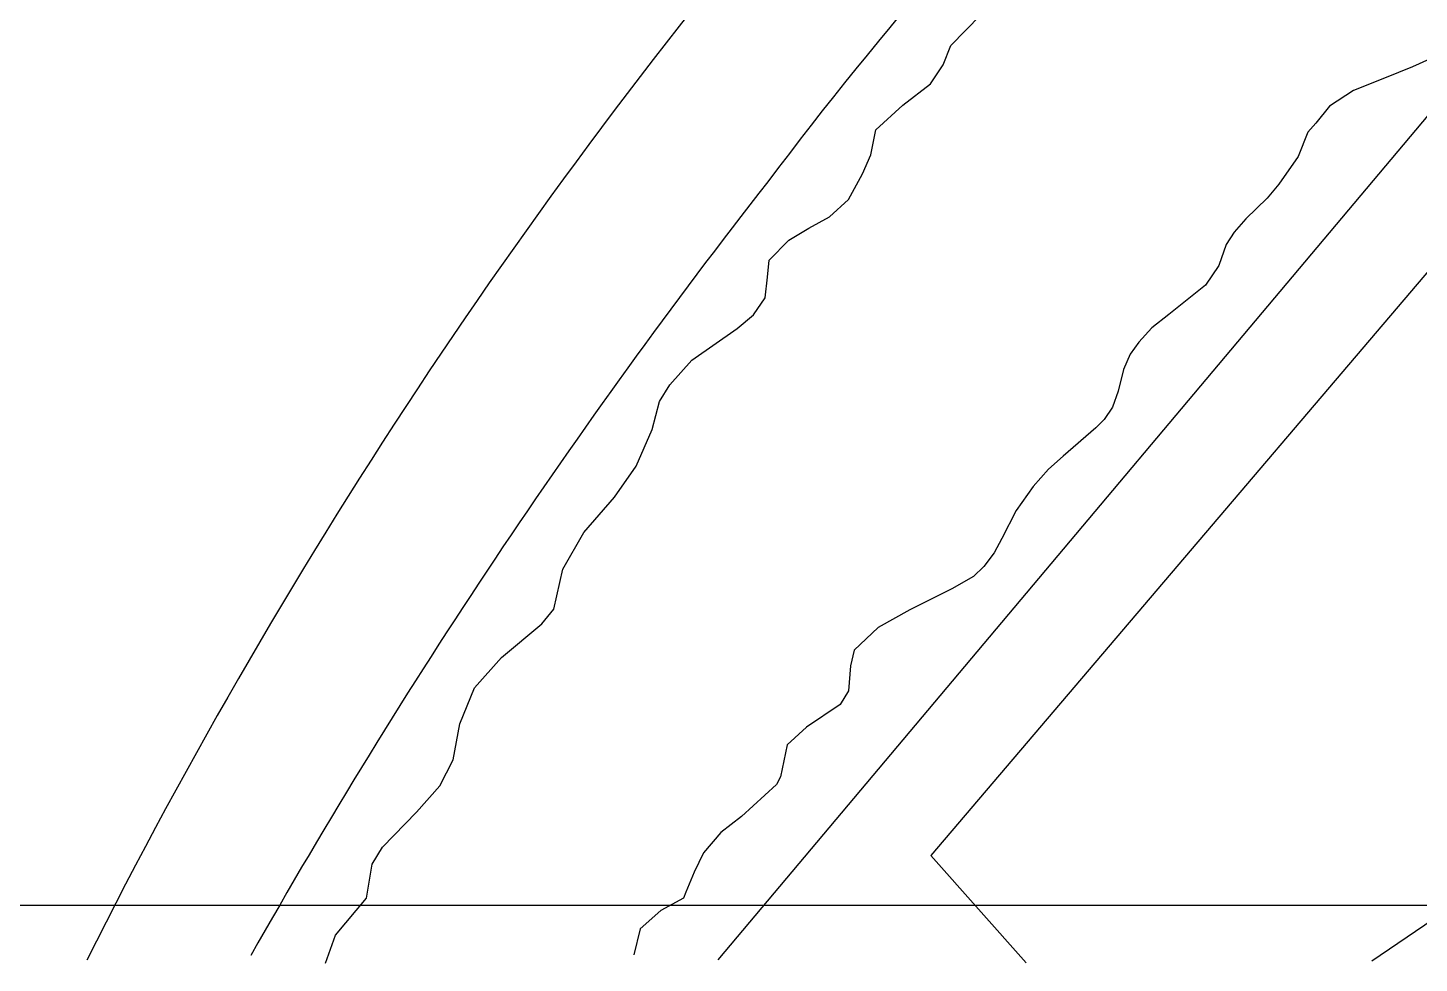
# Model space of a CAD drawing. Header units: millimetres. Extents: x 745 to 5694, y 762 to 3401.
# Drawn here: x 1699 to 1912.4, y 769.4 to 913 of the extents above; entities that cross this region are included whole.
import ezdxf

# ---------------------------------------------------------------- set-up
doc = ezdxf.new("R2010")
doc.units = ezdxf.units.MM
doc.layers.add('Επιγραφές - Σχήματα', color=7, linetype='Continuous')
doc.layers.add('Υπόβαθρο ΔΕΗ', color=7, linetype='Continuous')

msp = doc.modelspace()

# ---------------------------------------------------------------- linework, layer by layer
at = {"layer": 'Επιγραφές - Σχήματα'}
msp.add_lwpolyline([(780.39, 1891.51), (3073.89, 1891.51), (3073.89, 778.3), (780.39, 778.3)], close=True, dxfattribs=at)
at = {"layer": 'Υπόβαθρο ΔΕΗ'}
for points in [[(1701.74, 1083.3), (1823.88, 943.55, 0.061989), (1708.03, 769.9, -6.115737)], [(1804.88, 769.97), (1933.84, 923.33), (1911.28, 955.15, -0.254213), (1869.9, 955.79, 0.033616), (1812.5, 889.33, 0.037413), (1733.19, 770.6, 1.404528)]]:
    msp.add_lwpolyline(points, format="xyb", dxfattribs=at)
for points in [[(1744.67, 769.44), (1746.2, 773.71), (1750.95, 779.4), (1751.81, 784.65), (1753.37, 787.24), (1758.63, 792.59), (1762.18, 796.65), (1764.24, 800.62), (1765.24, 806.18), (1767.53, 811.67), (1771.65, 816.33), (1777.86, 821.52), (1779.69, 823.75), (1781.05, 829.92), (1784.27, 835.52), (1789.01, 840.95), (1792.33, 845.72), (1794.78, 851.32), (1795.89, 855.63), (1797.47, 858.17), (1800.83, 861.98), (1807.81, 866.81), (1810.32, 868.91), (1812.09, 871.55), (1812.44, 874.71), (1812.74, 877.31), (1815.72, 880.4), (1818.78, 882.24), (1821.96, 883.96), (1824.89, 886.6), (1827.02, 890.55), (1828.33, 893.5), (1829.06, 897.32), (1833.23, 901.1), (1837.46, 904.36), (1839.43, 907.29), (1840.61, 910.27), (1847.42, 917.32)], [(1905.18, 769.81), (1998.29, 833.07), (1943.74, 910.78), (1837.54, 785.98), (1852.17, 769.5)], [(1915.62, 908.89), (1911.43, 906.96), (1907.11, 905.23), (1902.36, 903.35), (1898.68, 900.92), (1896.58, 898.31), (1895.35, 896.93), (1893.89, 893.22), (1890.91, 888.97), (1889.11, 886.85), (1885.84, 883.66), (1884.08, 881.59), (1882.84, 879.7), (1881.68, 876.49), (1879.67, 873.5), (1874.06, 868.96), (1871.41, 866.94), (1869.41, 864.73), (1868.1, 862.9), (1867.06, 860.56), (1866.27, 857.23), (1865.37, 854.73), (1864.11, 852.85), (1862.84, 851.58), (1857.83, 847.25), (1855.58, 845.23), (1853.2, 842.58), (1850.62, 838.9), (1848.39, 834.58), (1847.26, 832.39), (1845.66, 830.31), (1844.06, 828.77), (1840.76, 826.9), (1834.32, 823.65), (1829.45, 820.93), (1825.76, 817.45), (1825.18, 815.04), (1824.88, 811.21), (1823.63, 809.13), (1818.43, 805.67), (1815.48, 802.96), (1814.48, 798.01), (1813.82, 796.83), (1808.45, 791.93), (1805.28, 789.49), (1802.65, 786.36), (1801.23, 783.39), (1799.93, 780.35), (1799.59, 779.43), (1796.12, 777.53), (1792.95, 774.7), (1791.97, 770.73)]]:
    msp.add_lwpolyline(points, dxfattribs=at)

doc.saveas('drawing.dxf')
